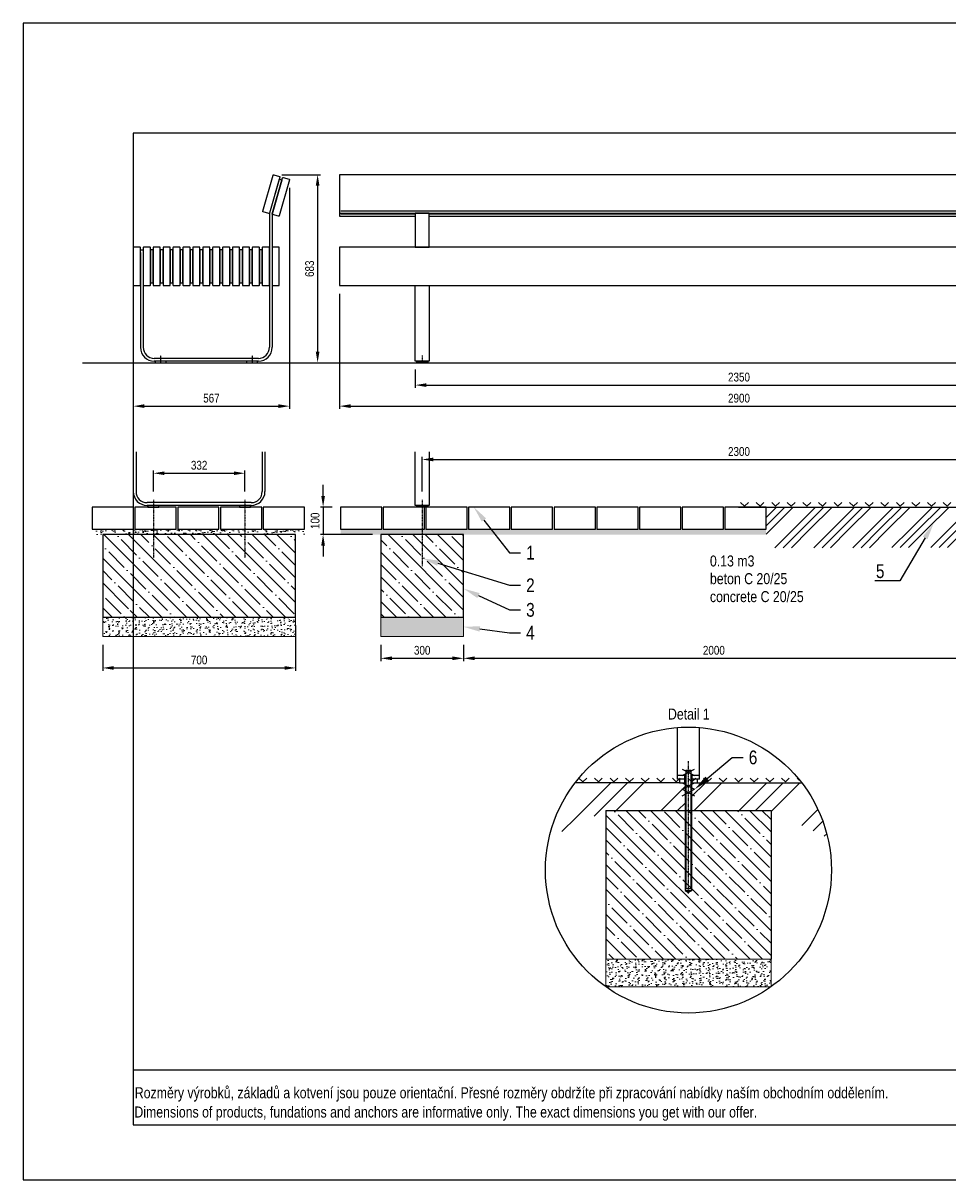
# Model space of a CAD drawing. Header units: millimetres. Extents: x 5064 to 11004, y 3085 to 7285.
# Drawn here: x 5064 to 8429, y 3085 to 7285 of the extents above; entities that cross this region are included whole.
import ezdxf
from ezdxf import colors
from ezdxf.entities.mleader import LeaderData, LeaderLine
from ezdxf.lldxf.tags import DXFTag
from ezdxf.math import Vec2, Vec3

# ---------------------------------------------------------------- set-up
doc = ezdxf.new("R2010")
doc.units = ezdxf.units.MM
doc.header["$LTSCALE"] = 0.3
doc.linetypes.add('DashDot', pattern=[15, 9, -3, 0, -3])
doc.layers.add('Nekreslit', color=6, linetype='Continuous', plot=False)
doc.layers.add('SRAFY', color=251, linetype='Continuous', lineweight=13)
doc.styles.add('SEACAD_Arial', font='arial.ttf', dxfattribs={"width": 0.8})
tags = doc.linetypes.add('HIDDEN2', pattern=[4.7625, 3.175, -1.5875]).pattern_tags.tags
tags[6:7] = [DXFTag(74, 4), DXFTag(75, 0), DXFTag(340, '0'), DXFTag(46, 0.0), DXFTag(50, 0.0), DXFTag(44, 0.0), DXFTag(45, 0.0)]
tags[4:5] = [DXFTag(74, 4), DXFTag(75, 0), DXFTag(340, '0'), DXFTag(46, 0.0), DXFTag(50, 0.0), DXFTag(44, 0.0), DXFTag(45, 0.0)]
doc.dimstyles.new('ISO-25', dxfattribs={"dimtxt": 1.6, "dimasz": 2, "dimexe": 0.5, "dimexo": 1.5, "dimtad": 1, "dimdec": 0, "dimtxsty": 'SEACAD_Arial', "dimcen": 2, "dimadec": 0, "dimazin": 0, "dimtfac": 1, "dimtdec": 0, "dimtmove": 0, "dimatfit": 3, "dimfxl": 1, "dimarcsym": 0})

# ---------------------------------------------------------------- blocks, each defined once
blk = doc.blocks.new('*D141')
at = {"color": 0, "lineweight": -2, "transparency": 16777216}
for p, q in [((6363, 5028.3), (6363, 4969.1)), ((6663, 5028.3), (6663, 4969.1)), ((6403, 4979.1), (6623, 4979.1))]:
    blk.add_line(p, q, dxfattribs=at)
at = {"color": 0, "transparency": 16777216}
for points in [[(6403, 4985.7), (6403, 4972.4), (6363, 4979.1)], [(6623, 4985.7), (6623, 4972.4), (6663, 4979.1)]]:
    blk.add_solid(points, dxfattribs=at)
at = {"layer": 'Defpoints', "color": 0, "transparency": 16777216}
for p in [(6363, 5058.3), (6663, 5058.3), (6663, 4979.1)]:
    blk.add_point(p, dxfattribs=at)
at = {"color": 0, "transparency": 16777216, "insert": (6513, 5007.9), "char_height": 32, "attachment_point": 5, "style": 'SEACAD_Arial'}
blk.add_mtext('300', dxfattribs=at)
blk = doc.blocks.new('*D135')
at = {"color": 0, "lineweight": -2, "transparency": 16777216}
for p, q in [((5537.3, 5584.3), (5537.3, 5661)), ((5577.3, 5651), (5829.3, 5651)), ((5869.3, 5584.3), (5869.3, 5661))]:
    blk.add_line(p, q, dxfattribs=at)
at = {"color": 0, "transparency": 16777216}
for points in [[(5577.3, 5657.6), (5577.3, 5644.3), (5537.3, 5651)], [(5829.3, 5657.6), (5829.3, 5644.3), (5869.3, 5651)]]:
    blk.add_solid(points, dxfattribs=at)
at = {"layer": 'Defpoints', "color": 0, "transparency": 16777216}
for p in [(5869.3, 5651), (5537.3, 5554.3), (5869.3, 5554.3)]:
    blk.add_point(p, dxfattribs=at)
at = {"color": 0, "transparency": 16777216, "insert": (5703.3, 5679.8), "char_height": 32, "attachment_point": 5, "style": 'SEACAD_Arial'}
blk.add_mtext('332', dxfattribs=at)
blk = doc.blocks.new('*D136')
at = {"color": 0, "lineweight": -2, "transparency": 16777216}
for p, q in [((6053.3, 5098), (6053.3, 4934)), ((5353.3, 5028), (5353.3, 4934)), ((5393.3, 4944), (6013.3, 4944))]:
    blk.add_line(p, q, dxfattribs=at)
at = {"color": 0, "transparency": 16777216}
for points in [[(5393.3, 4950.7), (5393.3, 4937.3), (5353.3, 4944)], [(6013.3, 4950.7), (6013.3, 4937.3), (6053.3, 4944)]]:
    blk.add_solid(points, dxfattribs=at)
at = {"layer": 'Defpoints', "color": 0, "transparency": 16777216}
for p in [(6053.3, 5128), (5353.3, 5058), (6053.3, 4944)]:
    blk.add_point(p, dxfattribs=at)
at = {"color": 0, "transparency": 16777216, "insert": (5703.3, 4972.8), "char_height": 32, "attachment_point": 5, "style": 'SEACAD_Arial'}
blk.add_mtext('700', dxfattribs=at)
blk = doc.blocks.new('*D137')
at = {"color": 0, "lineweight": -2, "transparency": 16777216}
for p, q in [((8663, 5078.3), (8663, 4969.1)), ((6663, 5028.3), (6663, 4969.1)), ((6703, 4979.1), (8623, 4979.1))]:
    blk.add_line(p, q, dxfattribs=at)
at = {"color": 0, "transparency": 16777216}
for points in [[(6703, 4985.7), (6703, 4972.4), (6663, 4979.1)], [(8623, 4985.7), (8623, 4972.4), (8663, 4979.1)]]:
    blk.add_solid(points, dxfattribs=at)
at = {"layer": 'Defpoints', "color": 0, "transparency": 16777216}
for p in [(8663, 5108.3), (6663, 5058.3), (8663, 4979.1)]:
    blk.add_point(p, dxfattribs=at)
at = {"color": 0, "transparency": 16777216, "insert": (7571.8, 5007.9), "char_height": 32, "attachment_point": 5, "style": 'SEACAD_Arial'}
blk.add_mtext('2000', dxfattribs=at)
blk = doc.blocks.new('*D138')
at = {"color": 0, "lineweight": -2, "transparency": 16777216}
for p, q in [((6513, 5584.3), (6513, 5711)), ((6553, 5701), (8773, 5701)), ((8813, 5634.3), (8813, 5711))]:
    blk.add_line(p, q, dxfattribs=at)
at = {"color": 0, "transparency": 16777216}
for points in [[(6553, 5707.6), (6553, 5694.3), (6513, 5701)], [(8773, 5707.6), (8773, 5694.3), (8813, 5701)]]:
    blk.add_solid(points, dxfattribs=at)
at = {"layer": 'Defpoints', "color": 0, "transparency": 16777216}
for p in [(8813, 5701), (8813, 5604.3), (6513, 5554.3)]:
    blk.add_point(p, dxfattribs=at)
at = {"color": 0, "transparency": 16777216, "insert": (7663, 5729.8), "char_height": 32, "attachment_point": 5, "style": 'SEACAD_Arial'}
blk.add_mtext('2300', dxfattribs=at)
blk = doc.blocks.new('*D139')
at = {"color": 0, "lineweight": -2, "transparency": 16777216}
for p, q in [((6213, 6302.1), (6213, 5884.6)), ((9113, 6302.1), (9113, 5884.6)), ((6253, 5894.6), (9073, 5894.6))]:
    blk.add_line(p, q, dxfattribs=at)
at = {"color": 0, "transparency": 16777216}
for points in [[(6253, 5901.3), (6253, 5888), (6213, 5894.6)], [(9073, 5901.3), (9073, 5888), (9113, 5894.6)]]:
    blk.add_solid(points, dxfattribs=at)
at = {"layer": 'Defpoints', "color": 0, "transparency": 16777216}
for p in [(6213, 6332.1), (9113, 6332.1), (9113, 5894.6)]:
    blk.add_point(p, dxfattribs=at)
at = {"color": 0, "transparency": 16777216, "insert": (7663, 5923.5), "char_height": 32, "attachment_point": 5, "style": 'SEACAD_Arial'}
blk.add_mtext('2900', dxfattribs=at)
blk = doc.blocks.new('*D140')
at = {"color": 0, "lineweight": -2, "transparency": 16777216}
for p, q in [((6488, 6028.2), (6488, 5961)), ((8838, 6028.2), (8838, 5961)), ((6528, 5971), (8798, 5971))]:
    blk.add_line(p, q, dxfattribs=at)
at = {"color": 0, "transparency": 16777216}
for points in [[(6528, 5977.7), (6528, 5964.4), (6488, 5971)], [(8798, 5977.7), (8798, 5964.4), (8838, 5971)]]:
    blk.add_solid(points, dxfattribs=at)
at = {"layer": 'Defpoints', "color": 0, "transparency": 16777216}
for p in [(6488, 6058.2), (8838, 6058.2), (8838, 5971)]:
    blk.add_point(p, dxfattribs=at)
at = {"color": 0, "transparency": 16777216, "insert": (7663, 5999.9), "char_height": 32, "attachment_point": 5, "style": 'SEACAD_Arial'}
blk.add_mtext('2350', dxfattribs=at)
blk = doc.blocks.new('*D146')
at = {"color": 0, "lineweight": -2, "transparency": 16777216}
for p, q in [((6031.3, 6686.8), (6031.3, 5884.6)), ((5464.4, 6304.2), (5464.4, 5884.6)), ((5504.4, 5894.6), (5991.3, 5894.6))]:
    blk.add_line(p, q, dxfattribs=at)
at = {"color": 0, "transparency": 16777216}
for points in [[(5504.4, 5901.3), (5504.4, 5888), (5464.4, 5894.6)], [(5991.3, 5901.3), (5991.3, 5888), (6031.3, 5894.6)]]:
    blk.add_solid(points, dxfattribs=at)
at = {"layer": 'Defpoints', "color": 0, "transparency": 16777216}
for p in [(6031.3, 6716.8), (5464.4, 6334.2), (6031.3, 5894.6)]:
    blk.add_point(p, dxfattribs=at)
at = {"color": 0, "transparency": 16777216, "insert": (5747.9, 5923.5), "char_height": 32, "attachment_point": 5, "style": 'SEACAD_Arial'}
blk.add_mtext('567', dxfattribs=at)
blk = doc.blocks.new('*D147')
at = {"color": 0, "lineweight": -2, "transparency": 16777216}
for p, q in [((6003.6, 6734.8), (6143.4, 6734.8)), ((6133.4, 6694.8), (6133.4, 6092.2)), ((5945.4, 6052.2), (6143.4, 6052.2))]:
    blk.add_line(p, q, dxfattribs=at)
at = {"color": 0, "transparency": 16777216}
for points in [[(6126.7, 6694.8), (6140, 6694.8), (6133.4, 6734.8)], [(6126.7, 6092.2), (6140, 6092.2), (6133.4, 6052.2)]]:
    blk.add_solid(points, dxfattribs=at)
at = {"layer": 'Defpoints', "color": 0, "transparency": 16777216}
for p in [(5973.6, 6734.8), (5915.4, 6052.2), (6133.4, 6052.2)]:
    blk.add_point(p, dxfattribs=at)
at = {"color": 0, "transparency": 16777216, "insert": (6104.5, 6393.5), "char_height": 32, "attachment_point": 5, "rotation": 90, "style": 'SEACAD_Arial'}
blk.add_mtext('683', dxfattribs=at)
blk = doc.blocks.new('*D148')
at = {"color": 0, "lineweight": -2, "transparency": 16777216}
for p, q in [((6153.3, 5568.3), (6153.3, 5608.3)), ((6186.6, 5528.3), (6143.3, 5528.3)), ((6153.3, 5528.3), (6153.3, 5428.3)), ((6333, 5428.3), (6143.3, 5428.3)), ((6153.3, 5388.3), (6153.3, 5348.3))]:
    blk.add_line(p, q, dxfattribs=at)
at = {"color": 0, "transparency": 16777216}
for points in [[(6146.6, 5568.3), (6159.9, 5568.3), (6153.3, 5528.3)], [(6146.6, 5388.3), (6159.9, 5388.3), (6153.3, 5428.3)]]:
    blk.add_solid(points, dxfattribs=at)
at = {"layer": 'Defpoints', "color": 0, "transparency": 16777216}
for p in [(6216.6, 5528.3), (6153.3, 5428.3), (6363, 5428.3)]:
    blk.add_point(p, dxfattribs=at)
at = {"color": 0, "transparency": 16777216, "insert": (6124.4, 5478.3), "char_height": 32, "attachment_point": 5, "rotation": 90, "style": 'SEACAD_Arial'}
blk.add_mtext('100', dxfattribs=at)

msp = doc.modelspace()

# ---------------------------------------------------------------- hatches: boundary and pattern name
at = {"layer": 'SRAFY'}
h = msp.add_hatch(dxfattribs=at)
h.set_pattern_fill('TERACO', color=256, scale=20)
h.set_pattern_definition([(45, (46.136, 213.653), (-28.28427, 28.28427), [20, -20]), (135, (102.705, 213.653), (-28.28427, -28.28427), [20, -20])])
h.paths.add_polyline_path([(7661.6, 5528.3), (7661.6, 5551.3), (9225.1, 5551.3), (9225.1, 5528.3)])
h = msp.add_hatch(dxfattribs=at)
h.set_pattern_fill('GOST_GROUND', color=256, scale=10)
h.set_pattern_definition([(45, (647.02, 214), (141.4214, -9e-15), [200]), (45, (677.02, 214), (141.4214, -9e-15), [200]), (45, (707.02, 214), (141.4214, -9e-15), [200])])
h.paths.add_polyline_path([(8663, 5381), (7761.6, 5380.5), (7761.6, 5528.2), (9225.2, 5528.6), (9225.2, 5381.2), (8963, 5381.2), (8963, 5478.3), (8663, 5478.3)])
h = msp.add_hatch(dxfattribs=at)
h.set_pattern_fill('ANSI35', color=256, scale=10, angle=90)
h.set_pattern_definition([(135, (-7422.46, -1863.845), (-44.90128, -44.90128), []), (135, (-7422.46, -1818.944), (-44.90128, -44.90128), [79.375, -15.875, 0, -15.875])])
h.paths.add_polyline_path([(8963, 5478.3), (8663, 5478.3), (8663, 5178.3), (8963, 5178.3)])
h.paths.add_polyline_path([(6663, 5428.3), (6363, 5428.3), (6363, 5128.3), (6663, 5128.3)])
h = msp.add_hatch(dxfattribs=at)
h.set_pattern_fill('AR-SAND', color=256, scale=0.5)
h.set_pattern_definition([(37.5, (-1220.093, 213.653), (-0.800016, 24.47066), [0, -19.304, 0, -21.59, 0, -20.6375]), (7.5, (-1220.093, 213.653), (22.47616, 35.84126), [0, -10.414, 0, -17.399, 0, -6.6675]), (327.5, (-1235.714, 213.653), (39.54962, 0.07186), [0, -6.35, 0, -22.86, 0, -29.845]), (317.5, (-1235.714, 213.653), (38.17782, 11.14647), [0, -3.175, 0, -14.986, 0, -17.145])])
h.paths.add_polyline_path([(5315.4, 5448.3), (5315.4, 5428.4), (5345.9, 5428.3), (5465.9, 5428.1), (5465.9, 5448.3)])
h.paths.add_polyline_path([(6085.4, 5428), (6085.4, 5448.3), (5465.9, 5448.3), (5465.9, 5428.1), (5595.9, 5428)])
h = msp.add_hatch(dxfattribs=at)
h.set_pattern_fill('ANSI35', color=256, scale=10, angle=90)
h.set_pattern_definition([(135, (-5940, -1863.845), (-44.90128, -44.90128), []), (135, (-5940, -1818.944), (-44.90128, -44.90128), [79.375, -15.875, 0, -15.875])])
h.paths.add_polyline_path([(6053.3, 5428), (5464.3, 5428.3), (5464.3, 5128), (6053.3, 5128)])
edge = h.paths.add_edge_path()
edge.add_line((5464.3, 5428.3), (5353.3, 5428.3))
edge.add_line((5353.3, 5428.3), (5353.3, 5128))
edge.add_line((5353.3, 5128), (5437.3, 5128))
edge.add_arc((5425.2, 5153), 27.8, 295.9413, 424.1045)
edge.add_arc((5412.3, 5153), 35.4, -44.9638, 45.0097, ccw=False)
edge.add_line((5437.3, 5128), (5464.3, 5128))
edge.add_line((5464.3, 5128), (5464.3, 5428.3))
h = msp.add_hatch(dxfattribs=at)
h.set_pattern_fill('AR-SAND', color=256, scale=0.5)
h.set_pattern_definition([(37.5, (-318.864, 213.653), (-0.800016, 24.47066), [0, -19.304, 0, -21.59, 0, -20.6375]), (7.5, (-318.864, 213.653), (22.47616, 35.84126), [0, -10.414, 0, -17.399, 0, -6.6675]), (327.5, (-334.485, 213.653), (39.54962, 0.07186), [0, -6.35, 0, -22.86, 0, -29.845]), (317.5, (-334.485, 213.653), (38.17782, 11.14647), [0, -3.175, 0, -14.986, 0, -17.145])])
h.paths.add_polyline_path([(6216.6, 5448.3), (6216.6, 5428.4), (6247.1, 5428.3), (6367.1, 5428.1), (6367.1, 5448.3)])
h.paths.add_polyline_path([(7761.6, 5428), (7761.6, 5448.3), (6367.1, 5448.3), (6367.1, 5428.1), (6497.1, 5428)])
h = msp.add_hatch(dxfattribs=at)
h.set_pattern_fill('AR-SAND', color=256, scale=0.5)
h.set_pattern_definition([(37.5, (-7422.46, -1863.845), (-0.800016, 24.470662), [0, -19.304, 0, -21.59, 0, -20.6375]), (7.5, (-7422.46, -1863.845), (22.476164, 35.841255), [0, -10.414, 0, -17.399, 0, -6.6675]), (327.5, (-7438.08, -1863.845), (39.549619, 0.07186), [0, -6.35, 0, -22.86, 0, -29.845]), (317.5, (-7438.08, -1863.845), (38.17782, 11.146466), [0, -3.175, 0, -14.986, 0, -17.145])])
h.paths.add_polyline_path([(6663, 5128.3), (6363, 5128.3), (6363, 5058.3), (6663, 5058.3)])
h.paths.add_polyline_path([(8963, 5178.3), (8663, 5178.3), (8663, 5108.3), (8963, 5108.3)])
h = msp.add_hatch(dxfattribs=at)
h.set_pattern_fill('AR-SAND', color=256, scale=0.5, angle=90)
h.set_pattern_definition([(127.5, (-5940, -1863.845), (-24.470662, -0.800016), [0, -19.304, 0, -21.59, 0, -20.6375]), (97.5, (-5940, -1863.845), (-35.841255, 22.476164), [0, -10.414, 0, -17.399, 0, -6.6675]), (57.5, (-5940, -1879.466), (-0.07186, 39.54962), [0, -6.35, 0, -22.86, 0, -29.845]), (47.5, (-5940, -1879.466), (-11.14647, 38.17782), [0, -3.175, 0, -14.986, 0, -17.145])])
h.paths.add_polyline_path([(5464.3, 5128), (5353.3, 5128), (5353.3, 5058), (5464.3, 5058)])
h.paths.add_polyline_path([(6053.3, 5128), (5464.3, 5128), (5464.3, 5058), (6053.3, 5058)])
h = msp.add_hatch(dxfattribs=at)
h.set_pattern_fill('TERACO', color=256, scale=20)
h.set_pattern_definition([(45, (-767.05, -787.403), (-28.28427, 28.28427), [20, -20]), (135, (-710.482, -787.403), (-28.28427, -28.28427), [20, -20])])
h.paths.add_polyline_path([(7077.7, 4527.3), (7077.7, 4550.3), (7881.3, 4550.3), (7881.3, 4527.3)])
h = msp.add_hatch(dxfattribs=at)
h.set_pattern_fill('GOST_GROUND', color=256, scale=20)
h.set_pattern_definition([(45, (0.55, 158.1), (282.8427, -2e-14), [400]), (45, (60.55, 158.1), (282.8427, -2e-14), [400]), (45, (120.55, 158.1), (282.8427, -2e-14), [400])])
edge = h.paths.add_edge_path()
edge.add_line((7469.5, 4527.3), (7447.5, 4527.3))
edge.add_line((7447.5, 4527.3), (7068.6, 4527.3))
edge.add_arc((7479.5, 4210.1), 519.1, 142.3369, 166.9875)
edge.add_line((6973.8, 4327), (7179.5, 4426.6))
edge.add_line((7179.5, 4426.6), (7469.5, 4426.6))
edge.add_line((7469.5, 4426.6), (7469.5, 4527.3))
edge = h.paths.add_edge_path()
edge.add_line((7890.5, 4527.3), (7511.5, 4527.3))
edge.add_line((7511.5, 4527.3), (7489.5, 4527.3))
edge.add_line((7489.5, 4527.3), (7489.5, 4426.6))
edge.add_line((7489.5, 4426.6), (7779.5, 4426.6))
edge.add_line((7779.5, 4426.6), (7985.3, 4327))
edge.add_arc((7479.5, 4210.1), 519.1, 13.0125, 37.6631)
h = msp.add_hatch(dxfattribs=at)
h.set_pattern_fill('ANSI35', color=256, scale=10, angle=90)
h.set_pattern_definition([(135, (-4113.76, -3155.716), (-44.90128, -44.90128), []), (135, (-4113.76, -3110.814), (-44.90128, -44.90128), [79.375, -15.875, 0, -15.875])])
h.paths.add_polyline_path([(7779.5, 4426.5), (7290.5, 4426.8), (7290.5, 3886.1), (7779.6, 3886.1)])
edge = h.paths.add_edge_path()
edge.add_line((7290.5, 4426.6), (7179.5, 4426.7))
edge.add_line((7179.5, 4426.7), (7179.6, 3886.1))
edge.add_line((7179.6, 3886.1), (7263.6, 3886.1))
edge.add_arc((7263.6, 3886.1), 0.01, 359.9928, 540)
edge.add_arc((7263.6, 3886.1), 0.01, 180, 359.9928)
edge.add_line((7263.6, 3886.1), (7290.5, 3886.1))
edge.add_line((7290.5, 3886.1), (7290.5, 4426.6))
h = msp.add_hatch(dxfattribs=at)
h.set_pattern_fill('AR-SAND', color=256, scale=0.5, angle=90)
h.set_pattern_definition([(127.5, (-4113.79, -3185.373), (-24.470662, -0.800016), [0, -19.304, 0, -21.59, 0, -20.6375]), (97.5, (-4113.79, -3185.373), (-35.841255, 22.476164), [0, -10.414, 0, -17.399, 0, -6.6675]), (57.5, (-4113.79, -3200.994), (-0.07186, 39.54962), [0, -6.35, 0, -22.86, 0, -29.845]), (47.5, (-4113.79, -3200.994), (-11.14647, 38.17782), [0, -3.175, 0, -14.986, 0, -17.145])])
h.paths.add_polyline_path([(7290.5, 3886.1), (7179.5, 3886.1), (7179.5, 3786.5), (7290.5, 3786.5)])
h.paths.add_polyline_path([(7779.5, 3886.1), (7290.5, 3886.1), (7290.5, 3786.5), (7779.5, 3786.5)])

# ---------------------------------------------------------------- linework, layer by layer
for p, q in [((5994.4, 6718.5), (5959, 6594.9)), ((6004, 6715.7), (5968.6, 6592.1)), ((6004, 6715.7), (5994.4, 6718.5)), ((9113, 6602), (6218, 6602)), ((5958.4, 6590.8), (5958.4, 6108.2)), ((5968.4, 6590.8), (5968.4, 6108.2)), ((6488, 6591.3), (6218, 6591.3)), ((8888, 6591.3), (6538, 6591.3)), ((5490.4, 6462.2), (5500.4, 6462.2)), ((5490.4, 6452.2), (5490.4, 6108.2)), ((5500.4, 6452.2), (5500.4, 6108.2)), ((5958.4, 6452.2), (5958.4, 6108.2)), ((5968.4, 6452.2), (5968.4, 6108.2)), ((5279.4, 6052.2), (9301.8, 6052.2)), ((5918.4, 6068.2), (5540.4, 6068.2)), ((5918.4, 6058.2), (5540.4, 6058.2)), ((5464.3, 5728.3), (5464.3, 5584.3)), ((5474.3, 5728.3), (5474.3, 5584.3)), ((5932.3, 5728.3), (5932.3, 5584.3)), ((5942.3, 5728.3), (5942.3, 5584.3)), ((6488, 5534.3), (6488, 5728.3)), ((6538, 5728.3), (6538, 5534.3)), ((5892.3, 5544.3), (5514.3, 5544.3)), ((5892.3, 5534.3), (5514.3, 5534.3)), ((6538, 5534.3), (6488, 5534.3)), ((7661.6, 5528.3), (9224.9, 5528.3)), ((5315.4, 5448.3), (5465.4, 5448.3)), ((7457, 4576.9), (7502, 4552.9)), ((7457, 4552.9), (7502, 4576.9)), ((7471.1, 4573.3), (7487.9, 4573.3)), ((7447.5, 4527.3), (7068.6, 4527.3)), ((7447.5, 4527.3), (7469.5, 4527.3)), ((7457, 4527.3), (7502, 4503.3)), ((7457, 4503.3), (7502, 4527.3)), ((7457, 4503.3), (7502, 4479.3)), ((7457, 4479.3), (7502, 4503.3)), ((7489.5, 4527.3), (7511.5, 4527.3)), ((7511.5, 4527.3), (7890.5, 4527.3)), ((7179.5, 4426.6), (7179.5, 3886.1)), ((7779.5, 4426.6), (7779.5, 3886.1)), ((7467.5, 4136), (7479.5, 4129.1)), ((7491.5, 4136), (7479.5, 4129.1))]:
    msp.add_line(p, q)
at = {"linetype": 'DashDot', "ltscale": 0.1}
for p, q in [((5563.3, 6078.2), (5563.3, 6049)), ((5895.3, 6078.2), (5895.3, 6049))]:
    msp.add_line(p, q, dxfattribs=at)
at = {"color": 7, "linetype": 'DashDot'}
msp.add_line((6513, 6078.2), (6513, 6049), dxfattribs=at)
at = {"linetype": 'DashDot', "lineweight": 30}
for p, q in [((5537.3, 5554.3), (5537.3, 5343.6)), ((5869.3, 5554.3), (5869.3, 5343.6)), ((6513, 5554.3), (6513, 5313.6))]:
    msp.add_line(p, q, dxfattribs=at)
at = {"color": 7, "linetype": 'Continuous'}
for p, q in [((5465.4, 5528.3), (5315.4, 5528.3)), ((5315.4, 5528.3), (5315.4, 5448.3)), ((5465.4, 5448.3), (5465.4, 5528.3)), ((5620.4, 5528.3), (5470.4, 5528.3)), ((5470.4, 5528.3), (5470.4, 5448.3)), ((5620.4, 5448.3), (5620.4, 5528.3)), ((5775.4, 5528.3), (5625.4, 5528.3)), ((5625.4, 5528.3), (5625.4, 5448.3)), ((5775.4, 5448.3), (5775.4, 5528.3)), ((5930.4, 5528.3), (5780.4, 5528.3)), ((5780.4, 5528.3), (5780.4, 5448.3)), ((5930.4, 5448.3), (5930.4, 5528.3)), ((6085.4, 5528.3), (5935.4, 5528.3)), ((5935.4, 5528.3), (5935.4, 5448.3)), ((6085.4, 5448.3), (6085.4, 5528.3)), ((5470.4, 5448.3), (5620.4, 5448.3)), ((5625.4, 5448.3), (5775.4, 5448.3)), ((5780.4, 5448.3), (5930.4, 5448.3)), ((5935.4, 5448.3), (6085.4, 5448.3)), ((7439.5, 4540.1), (7439.5, 4727.7)), ((7519.5, 4540.1), (7519.5, 4727.7)), ((7469.5, 4540.1), (7439.5, 4540.1)), ((7447.5, 4540.1), (7447.5, 4527.3)), ((7519.5, 4540.1), (7489.5, 4540.1)), ((7511.5, 4540.1), (7511.5, 4527.3)), ((7179.5, 4426.6), (7779.5, 4426.6))]:
    msp.add_line(p, q, dxfattribs=at)
at = {"color": 7, "linetype": 'DashDot', "lineweight": 30}
msp.add_line((7479.5, 4125.2), (7479.5, 4605.2), dxfattribs=at)
at = {"color": 7, "linetype": 'HIDDEN2'}
for p, q in [((7469.5, 4552.9), (7439.5, 4552.9)), ((7471.1, 4573.3), (7469.5, 4571.7)), ((7489.5, 4571.7), (7469.5, 4571.7)), ((7489.5, 4571.7), (7487.9, 4573.3)), ((7519.5, 4552.9), (7489.5, 4552.9)), ((7467.5, 4527.3), (7467.5, 4327)), ((7469.5, 4527.3), (7469.5, 4527.2)), ((7489.5, 4527.2), (7489.5, 4527.3)), ((7491.5, 4327), (7491.5, 4527.3)), ((7467.5, 4327), (7467.5, 4136)), ((7491.5, 4136), (7491.5, 4327)), ((7467.5, 4136), (7491.5, 4136)), ((7469.5, 4143.6), (7489.5, 4143.6)), ((7469.5, 4143.6), (7471.1, 4142)), ((7479.5, 4142), (7471.1, 4142)), ((7487.9, 4142), (7479.5, 4142)), ((7487.9, 4142), (7489.5, 4143.6))]:
    msp.add_line(p, q, dxfattribs=at)
at = {"color": 7, "linetype": 'HIDDEN2', "ltscale": 0.4}
for p, q in [((7465.5, 4552.9), (7465.5, 4527.3)), ((7493.5, 4527.3), (7493.5, 4552.9))]:
    msp.add_line(p, q, dxfattribs=at)
at = {"color": 7}
for p, q in [((7469.5, 4571.7), (7469.5, 4143.6)), ((7489.5, 4143.6), (7489.5, 4571.7))]:
    msp.add_line(p, q, dxfattribs=at)
at = {"lineweight": 15}
for p, q in [((7471.1, 4573.3), (7471.1, 4142)), ((7487.9, 4142), (7487.9, 4573.3))]:
    msp.add_line(p, q, dxfattribs=at)
for points in [[(5956.7, 6594.1), (5935.5, 6600.2, -0.414214), (5934.2, 6602.6), (5971.6, 6733.4, -0.414214), (5974.1, 6734.7), (5995.3, 6728.7, -0.414214), (5996.6, 6726.2), (5959.2, 6595.5, -0.414214)], [(5956.7, 6594.1), (5935.5, 6600.2, -0.414214), (5934.2, 6602.6), (5971.6, 6733.4, -0.414214), (5974.1, 6734.7), (5995.3, 6728.7, -0.414214), (5996.6, 6726.2), (5959.2, 6595.5, -0.414214)], [(5991.3, 6584.2), (5970.1, 6590.2, -0.414214), (5968.8, 6592.7), (6006.3, 6723.4, -0.414214), (6008.7, 6724.8), (6029.9, 6718.7, -0.414214), (6031.2, 6716.3), (5993.8, 6585.5, -0.414214)], [(5991.3, 6584.2), (5970.1, 6590.2, -0.414214), (5968.8, 6592.7), (6006.3, 6723.4, -0.414214), (6008.7, 6724.8), (6029.9, 6718.7, -0.414214), (6031.2, 6716.3), (5993.8, 6585.5, -0.414214)], [(5466.4, 6332.2), (5488.4, 6332.2, 0.414214), (5490.4, 6334.2), (5490.4, 6470.2, 0.414214), (5488.4, 6472.2), (5466.4, 6472.2, 0.414214), (5464.4, 6470.2), (5464.4, 6334.2, 0.414214)], [(5502.4, 6332.2), (5524.4, 6332.2, 0.414214), (5526.4, 6334.2), (5526.4, 6470.2, 0.414214), (5524.4, 6472.2), (5502.4, 6472.2, 0.414214), (5500.4, 6470.2), (5500.4, 6334.2, 0.414214)], [(5538.4, 6332.2), (5560.4, 6332.2, 0.414214), (5562.4, 6334.2), (5562.4, 6470.2, 0.414214), (5560.4, 6472.2), (5538.4, 6472.2, 0.414214), (5536.4, 6470.2), (5536.4, 6334.2, 0.414214)], [(5574.4, 6332.2), (5596.4, 6332.2, 0.414214), (5598.4, 6334.2), (5598.4, 6470.2, 0.414214), (5596.4, 6472.2), (5574.4, 6472.2, 0.414214), (5572.4, 6470.2), (5572.4, 6334.2, 0.414214)], [(5610.4, 6332.2), (5632.4, 6332.2, 0.414214), (5634.4, 6334.2), (5634.4, 6470.2, 0.414214), (5632.4, 6472.2), (5610.4, 6472.2, 0.414214), (5608.4, 6470.2), (5608.4, 6334.2, 0.414214)], [(5646.4, 6332.2), (5668.4, 6332.2, 0.414214), (5670.4, 6334.2), (5670.4, 6470.2, 0.414214), (5668.4, 6472.2), (5646.4, 6472.2, 0.414214), (5644.4, 6470.2), (5644.4, 6334.2, 0.414214)], [(5682.4, 6332.2), (5704.4, 6332.2, 0.414214), (5706.4, 6334.2), (5706.4, 6470.2, 0.414214), (5704.4, 6472.2), (5682.4, 6472.2, 0.414214), (5680.4, 6470.2), (5680.4, 6334.2, 0.414214)], [(5718.4, 6332.2), (5740.4, 6332.2, 0.414214), (5742.4, 6334.2), (5742.4, 6470.2, 0.414214), (5740.4, 6472.2), (5718.4, 6472.2, 0.414214), (5716.4, 6470.2), (5716.4, 6334.2, 0.414214)], [(5754.4, 6332.2), (5776.4, 6332.2, 0.414214), (5778.4, 6334.2), (5778.4, 6470.2, 0.414214), (5776.4, 6472.2), (5754.4, 6472.2, 0.414214), (5752.4, 6470.2), (5752.4, 6334.2, 0.414214)], [(5790.4, 6332.2), (5812.4, 6332.2, 0.414214), (5814.4, 6334.2), (5814.4, 6470.2, 0.414214), (5812.4, 6472.2), (5790.4, 6472.2, 0.414214), (5788.4, 6470.2), (5788.4, 6334.2, 0.414214)], [(5826.4, 6332.2), (5848.4, 6332.2, 0.414214), (5850.4, 6334.2), (5850.4, 6470.2, 0.414214), (5848.4, 6472.2), (5826.4, 6472.2, 0.414214), (5824.4, 6470.2), (5824.4, 6334.2, 0.414214)], [(5862.4, 6332.2), (5884.4, 6332.2, 0.414214), (5886.4, 6334.2), (5886.4, 6470.2, 0.414214), (5884.4, 6472.2), (5862.4, 6472.2, 0.414214), (5860.4, 6470.2), (5860.4, 6334.2, 0.414214)], [(5898.4, 6332.2), (5920.4, 6332.2, 0.414214), (5922.4, 6334.2), (5922.4, 6470.2, 0.414214), (5920.4, 6472.2), (5898.4, 6472.2, 0.414214), (5896.4, 6470.2), (5896.4, 6334.2, 0.414214)], [(5934.4, 6332.2), (5956.4, 6332.2, 0.414214), (5958.4, 6334.2), (5958.4, 6470.2, 0.414214), (5956.4, 6472.2), (5934.4, 6472.2, 0.414214), (5932.4, 6470.2), (5932.4, 6334.2, 0.414214)], [(5970.4, 6332.2), (5992.4, 6332.2, 0.414214), (5994.4, 6334.2), (5994.4, 6470.2, 0.414214), (5992.4, 6472.2), (5970.4, 6472.2, 0.414214), (5968.4, 6470.2), (5968.4, 6334.2, 0.414214)]]:
    msp.add_lwpolyline(points, format="xyb", close=True)
for points in [[(6213, 6594.8), (9113, 6594.8), (9113, 6734.8), (6213, 6734.8)], [(6488, 6472.1), (6538, 6472.1), (6538, 6594.8), (6488, 6594.8)], [(6213, 6332.1), (9113, 6332.1), (9113, 6472.1), (6213, 6472.1)], [(5526.4, 6342.2), (5536.4, 6342.2), (5536.4, 6462.2), (5526.4, 6462.2)], [(5562.4, 6342.2), (5572.4, 6342.2), (5572.4, 6462.2), (5562.4, 6462.2)], [(5598.4, 6342.2), (5608.4, 6342.2), (5608.4, 6462.2), (5598.4, 6462.2)], [(5634.4, 6342.2), (5644.4, 6342.2), (5644.4, 6462.2), (5634.4, 6462.2)], [(5670.4, 6342.2), (5680.4, 6342.2), (5680.4, 6462.2), (5670.4, 6462.2)], [(5706.4, 6342.2), (5716.4, 6342.2), (5716.4, 6462.2), (5706.4, 6462.2)], [(5742.4, 6342.2), (5752.4, 6342.2), (5752.4, 6462.2), (5742.4, 6462.2)], [(5778.4, 6342.2), (5788.4, 6342.2), (5788.4, 6462.2), (5778.4, 6462.2)], [(5814.4, 6342.2), (5824.4, 6342.2), (5824.4, 6462.2), (5814.4, 6462.2)], [(5850.4, 6342.2), (5860.4, 6342.2), (5860.4, 6462.2), (5850.4, 6462.2)], [(5886.4, 6342.2), (5896.4, 6342.2), (5896.4, 6462.2), (5886.4, 6462.2)], [(5922.4, 6342.2), (5932.4, 6342.2), (5932.4, 6462.2), (5922.4, 6462.2)], [(6538, 6058.2), (6488, 6058.2), (6488, 6332.1), (6538, 6332.1)], [(5543.4, 6052.2), (5583.4, 6052.2), (5583.4, 6058.2), (5543.4, 6058.2)], [(5875.4, 6052.2), (5915.4, 6052.2), (5915.4, 6058.2), (5875.4, 6058.2)], [(6533, 6052.2), (6493, 6052.2), (6493, 6058.2), (6533, 6058.2)], [(5517.3, 5528.3), (5557.3, 5528.3), (5557.3, 5534.3), (5517.3, 5534.3)], [(5849.3, 5528.3), (5889.3, 5528.3), (5889.3, 5534.3), (5849.3, 5534.3)], [(6216.6, 5448.3), (6366.6, 5448.3), (6366.6, 5528.3), (6216.6, 5528.3)], [(6371.6, 5448.3), (6521.6, 5448.3), (6521.6, 5528.3), (6371.6, 5528.3)], [(6533, 5528.3), (6493, 5528.3), (6493, 5534.3), (6533, 5534.3)], [(6526.6, 5448.3), (6676.6, 5448.3), (6676.6, 5528.3), (6526.6, 5528.3)], [(6681.6, 5448.3), (6831.6, 5448.3), (6831.6, 5528.3), (6681.6, 5528.3)], [(6836.6, 5448.3), (6986.6, 5448.3), (6986.6, 5528.3), (6836.6, 5528.3)], [(6991.6, 5448.3), (7141.6, 5448.3), (7141.6, 5528.3), (6991.6, 5528.3)], [(7146.6, 5448.3), (7296.6, 5448.3), (7296.6, 5528.3), (7146.6, 5528.3)], [(7301.6, 5448.3), (7451.6, 5448.3), (7451.6, 5528.3), (7301.6, 5528.3)], [(7456.6, 5448.3), (7606.6, 5448.3), (7606.6, 5528.3), (7456.6, 5528.3)], [(7611.6, 5448.3), (7761.6, 5448.3), (7761.6, 5528.3), (7611.6, 5528.3)], [(6363, 5128.3), (6663, 5128.3), (6663, 5428.3), (6363, 5428.3)]]:
    msp.add_lwpolyline(points, close=True)
for points in [[(6213, 6594.8), (6213, 6584.1), (6488, 6584.1)], [(6538, 6584.1), (8888, 6584.1)]]:
    msp.add_lwpolyline(points)
at = {"color": 0}
msp.add_lwpolyline([(5353.3, 5128), (6053.3, 5128), (6053.3, 5428), (5353.3, 5428.3)], close=True, dxfattribs=at)
at = {"color": 7, "linetype": 'Continuous'}
for centre, radius in [((5529.3, 5528.3), 0.01), ((6045.4, 5528.3), 0.01), ((5437.3, 5178), 0.01), ((7479.5, 4210.1), 519.1)]:
    msp.add_circle(centre, radius, dxfattribs=at)
for centre, radius, start, end in [((5973.4, 6590.8), 15, 164, 180), ((5973.4, 6590.8), 5, 164, 180), ((5540.4, 6108.2), 50, 180, 270), ((5540.4, 6108.2), 40, 180, 270), ((5918.4, 6108.2), 50, 270, 0), ((5918.4, 6108.2), 40, 270, 0), ((5514.3, 5584.3), 50, 180, 270), ((5514.3, 5584.3), 40, 180, 270), ((5892.3, 5584.3), 50, 270, 0), ((5892.3, 5584.3), 40, 270, 0)]:
    msp.add_arc(centre, radius, start, end)
at = {"layer": 'Nekreslit'}
msp.add_line((5464.4, 3485.3), (9504.4, 3485.3), dxfattribs=at)
for points in [[(5064.4, 3085.3), (11004.4, 3085.3), (11004.4, 7285.3), (5064.4, 7285.3)], [(5464.4, 3285.3), (9504.4, 3285.3), (9504.4, 6885.3), (5464.4, 6885.3)]]:
    msp.add_lwpolyline(points, close=True, dxfattribs=at)
at = {"layer": 'SRAFY'}
for p, q in [((5353.3, 5128), (5353.3, 5057.9)), ((6053.3, 5057.9), (6053.3, 5128)), ((6363, 5128.3), (6363, 5058.3)), ((6663, 5128.3), (6663, 5058.3)), ((5353.3, 5057.9), (6053.3, 5057.9)), ((6363, 5058.3), (6663, 5058.3)), ((7179.5, 3886.1), (7179.5, 3786.5)), ((7779.5, 3786.5), (7779.5, 3886.1)), ((7179.5, 3786.5), (7779.5, 3786.5))]:
    msp.add_line(p, q, dxfattribs=at)
at = {"layer": 'SRAFY', "color": 0}
msp.add_line((7179.5, 3886.1), (7779.5, 3886.1), dxfattribs=at)

# ---------------------------------------------------------------- texts
at = {"style": 'SEACAD_Arial', "width": 0.8}
for s, height, p in [('0.13 m3', 40, (7557.6, 5312.4)), ('beton C 20/25', 40, (7557.6, 5248.2)), ('concrete C 20/25', 40, (7557.6, 5183)), ('Rozměry výrobků, základů a kotvení jsou pouze orientační. Přesné rozměry obdržíte při zpracování nabídky naším obchodním oddělením.', 39.9982, (5469.8, 3381.6)), ('Dimensions of products, fundations and anchors are informative only. The exact dimensions you get with our offer.', 39.9982, (5468.2, 3311.7))]:
    msp.add_text(s, height=height, dxfattribs=at).set_placement(p)
at = {"insert": (7405.3, 4796.7), "char_height": 40, "attachment_point": 1, "style": 'SEACAD_Arial'}
msp.add_mtext_dynamic_manual_height_columns('Detail 1', width=226.121, gutter_width=200, heights=[0], dxfattribs=at)

# ---------------------------------------------------------------- dimensions: what is measured, and where the dimension line sits
for base, p1, p2, picture, middle in [((6133.4, 6052.2), (5973.6, 6734.8), (5915.4, 6052.2), '*D147', (6104.5, 6393.5)), ((6153.3, 5428.3), (6216.6, 5528.3), (6363, 5428.3), '*D148', (6124.4, 5478.3))]:
    dim = msp.add_linear_dim(base=base, p1=p1, p2=p2, angle=90, dimstyle='ISO-25')
    dim.commit()
    dim.dimension.update_dxf_attribs({"geometry": picture, "text_midpoint": middle})
for base, p1, p2, picture, middle in [((6031.3, 5894.6), (5464.4, 6334.2), (6031.3, 6716.8), '*D146', (5747.9, 5923.5)), ((9113, 5894.6), (6213, 6332.1), (9113, 6332.1), '*D139', (7663, 5923.5)), ((8838, 5971), (6488, 6058.2), (8838, 6058.2), '*D140', (7663, 5999.9)), ((8813, 5701), (6513, 5554.3), (8813, 5604.3), '*D138', (7663, 5729.8)), ((6663, 4979.1), (6363, 5058.3), (6663, 5058.3), '*D141', (6513, 5007.9))]:
    dim = msp.add_linear_dim(base=base, p1=p1, p2=p2, dimstyle='ISO-25')
    dim.commit()
    dim.dimension.update_dxf_attribs({"geometry": picture, "text_midpoint": middle})
dim = msp.add_linear_dim(base=(5869.3, 5651), p1=(5537.3, 5554.3), p2=(5869.3, 5554.3), dimstyle='ISO-25', override={"dimscale": 0})
dim.commit()
dim.dimension.update_dxf_attribs({"geometry": '*D135', "text_midpoint": (5703.3, 5679.8)})
dim = msp.add_linear_dim(base=(6053.3, 4944), p1=(5353.3, 5058), p2=(6053.3, 5128), dimstyle='ISO-25', override={"dimscale": 0})
dim.commit()
dim.dimension.update_dxf_attribs({"geometry": '*D136', "text_midpoint": (5703.3, 4944), "dimtype": 160})
dim = msp.add_linear_dim(base=(8663, 4979.1), p1=(6663, 5058.3), p2=(8663, 5108.3), dimstyle='ISO-25')
dim.commit()
dim.dimension.update_dxf_attribs({"geometry": '*D137', "text_midpoint": (7571.8, 4979.1), "dimtype": 160})

# ---------------------------------------------------------------- leaders
ml = msp.add_multileader_mtext('Standard')
ml.set_content('1', color=256, style='SEACAD_Arial')
ml.set_leader_properties()
ml.build(insert=Vec2(0, 0))
ml.multileader.update_dxf_attribs({"text_right_attachment_type": 6, "dogleg_length": 2, "arrow_head_size": 60, "scale": 20})
ctx = ml.context
ctx.base_point, ctx.scale, ctx.char_height, ctx.arrow_head_size, ctx.landing_gap_size, ctx.plane_origin = Vec3(6870.4, 5362.5), 20, 50, 60, 20, Vec3(6607.5, 5526.6)
ctx.right_attachment = 6
notes = []
notes.append((ctx, [(0, (1, 1, 0), (6830.4, 5362.5), (1, 0), 40, [(0, [(6700.1, 5528.3)], 0, [])])]))
ctx.mtext.insert, ctx.mtext.flow_direction = Vec3(6890.4, 5387.5), 5
ml = msp.add_multileader_mtext('Standard')
ml.set_content('5', color=256, style='SEACAD_Arial')
ml.set_leader_properties()
ml.build(insert=Vec2(0, 0))
ml.multileader.update_dxf_attribs({"text_right_attachment_type": 6, "dogleg_length": 2, "arrow_head_size": 60, "scale": 20})
ctx = ml.context
ctx.base_point, ctx.scale, ctx.char_height, ctx.arrow_head_size, ctx.landing_gap_size, ctx.plane_origin = Vec3(8140.1, 5295), 20, 50, 60, 20, Vec3(8369.2, 5468.1)
ctx.right_attachment = 6
notes.append((ctx, [(0, (1, 1, 0), (8246.6, 5260.4), (-1, 0), 40, [(0, [(8369.2, 5468.1)], 0, [])])]))
ctx.mtext.insert, ctx.mtext.flow_direction = Vec3(8160.1, 5320.4), 5
ml = msp.add_multileader_mtext('Standard')
ml.set_content('2', color=256, style='SEACAD_Arial')
ml.set_leader_properties()
ml.build(insert=Vec2(0, 0))
ml.multileader.update_dxf_attribs({"text_right_attachment_type": 6, "dogleg_length": 2, "arrow_head_size": 60, "scale": 20})
ctx = ml.context
ctx.base_point, ctx.scale, ctx.char_height, ctx.arrow_head_size, ctx.landing_gap_size, ctx.plane_origin = Vec3(6870.4, 5244.2), 20, 50, 60, 20, Vec3(6528, 5342)
ctx.right_attachment = 6
notes.append((ctx, [(0, (1, 1, 0), (6830.4, 5244.2), (1, 0), 40, [(0, [(6513, 5342)], 0, [])])]))
ctx.mtext.insert, ctx.mtext.flow_direction = Vec3(6890.4, 5269.2), 5
ml = msp.add_multileader_mtext('Standard')
ml.set_content('3', color=256, style='SEACAD_Arial')
ml.set_leader_properties()
ml.build(insert=Vec2(0, 0))
ml.multileader.update_dxf_attribs({"text_right_attachment_type": 6, "dogleg_length": 2, "arrow_head_size": 60, "scale": 20})
ctx = ml.context
ctx.base_point, ctx.scale, ctx.char_height, ctx.arrow_head_size, ctx.landing_gap_size, ctx.plane_origin = Vec3(6870.4, 5154.6), 20, 50, 60, 20, Vec3(6526.9, 5129.1)
ctx.right_attachment = 6
notes.append((ctx, [(0, (1, 1, 0), (6830.4, 5154.6), (1, 0), 40, [(0, [(6663, 5232)], 0, [])])]))
ctx.mtext.insert, ctx.mtext.flow_direction = Vec3(6890.4, 5180), 5
ml = msp.add_multileader_mtext('Standard')
ml.set_content('4', color=256, style='SEACAD_Arial')
ml.set_leader_properties()
ml.build(insert=Vec2(0, 0))
ml.multileader.update_dxf_attribs({"text_right_attachment_type": 6, "dogleg_length": 2, "arrow_head_size": 60, "scale": 20})
ctx = ml.context
ctx.base_point, ctx.scale, ctx.char_height, ctx.arrow_head_size, ctx.landing_gap_size, ctx.plane_origin = Vec3(6870.4, 5072), 20, 50, 60, 20, Vec3(6447.8, 5182.4)
ctx.right_attachment = 6
notes.append((ctx, [(0, (1, 1, 0), (6830.4, 5072), (1, 0), 40, [(0, [(6663, 5093.3)], 0, [])])]))
ctx.mtext.insert, ctx.mtext.flow_direction = Vec3(6890.4, 5097), 5
ml = msp.add_multileader_mtext('Standard')
ml.set_content('6', color=256, style='SEACAD_Arial')
ml.set_leader_properties()
ml.build(insert=Vec2(0, 0))
ml.multileader.update_dxf_attribs({"text_right_attachment_type": 6, "dogleg_length": 2, "arrow_head_size": 60, "scale": 20})
ctx = ml.context
ctx.base_point, ctx.scale, ctx.char_height, ctx.arrow_head_size, ctx.landing_gap_size, ctx.plane_origin = Vec3(7678.6, 4618.9), 20, 50, 60, 20, Vec3(7364.2, 4418.2)
ctx.right_attachment = 6
notes.append((ctx, [(0, (1, 1, 0), (7638.6, 4618.9), (1, 0), 40, [(0, [(7502, 4503.3)], 0, [])])]))
ctx.mtext.insert, ctx.mtext.flow_direction = Vec3(7698.6, 4644.3), 5
for ctx, leaders in notes:
    for number, flags, end, landing, length, lines in leaders:
        leader = LeaderData()
        leader.index, (leader.has_last_leader_line, leader.has_dogleg_vector, leader.attachment_direction) = number, flags
        leader.last_leader_point, leader.dogleg_vector, leader.dogleg_length = Vec3(end), Vec3(landing), length
        for number, points, colour, breaks in lines:
            line = LeaderLine()
            line.index, line.vertices, line.color, line.breaks = number, Vec3.list(points), colors.encode_raw_color(colour), breaks
            leader.lines.append(line)
        ctx.leaders.append(leader)

doc.saveas('drawing.dxf')
